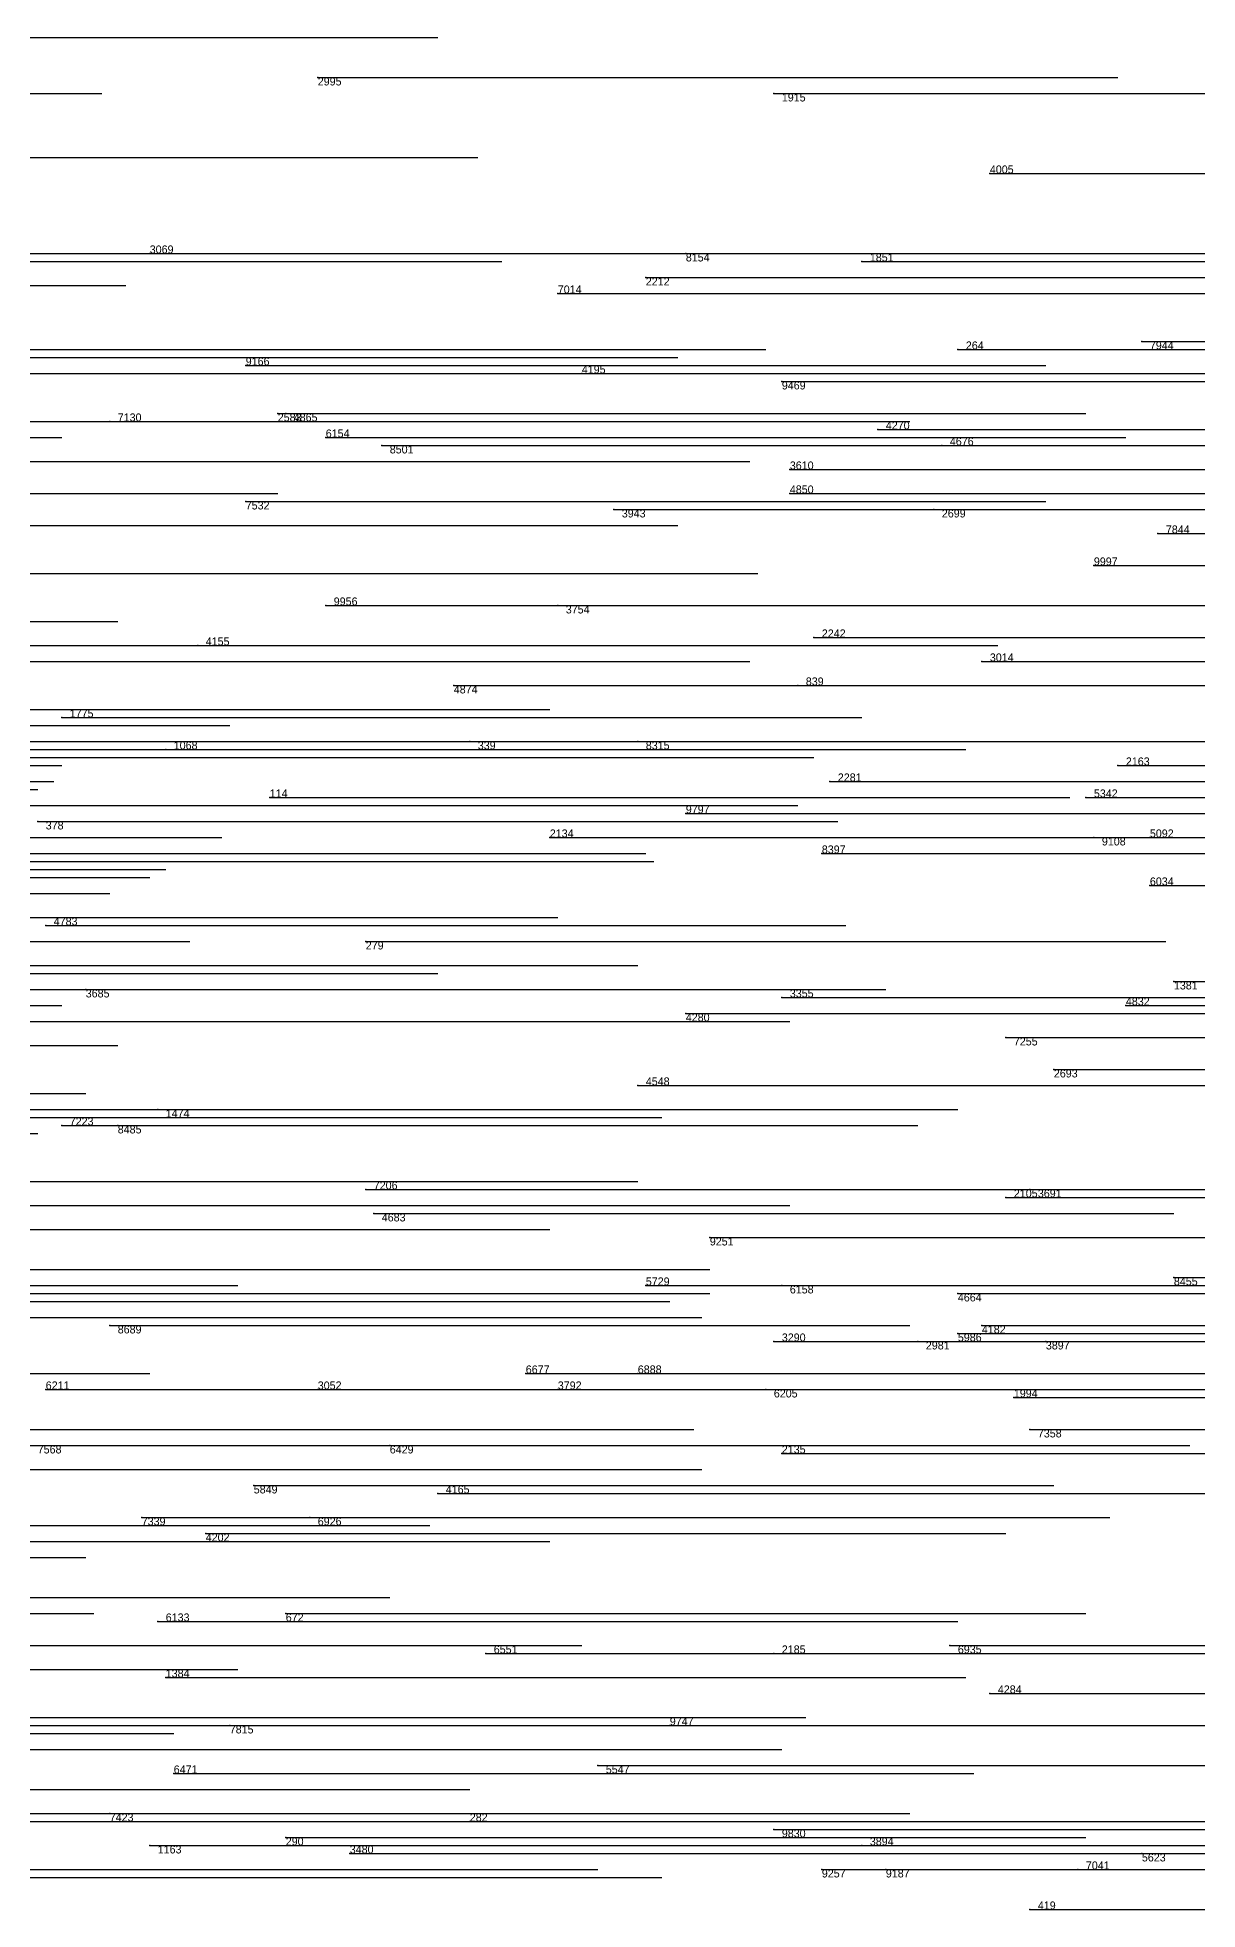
# Model space of a CAD drawing. Extents: x 0 to 1.1, y 0 to 1.
# Drawn here: x 0.666 to 0.811, y 0.264 to 0.498 of the extents above; entities that cross this region are included whole.
import ezdxf

# ---------------------------------------------------------------- set-up
doc = ezdxf.new("R2010")
doc.units = 0
for name, color, linetype in [('Normals', 1, 'CONTINUOUS'), ('Source_points', 5, 'CONTINUOUS'), ('Text', 3, 'CONTINUOUS')]:
    doc.layers.add(name, color=color, linetype=linetype)

msp = doc.modelspace()

# ---------------------------------------------------------------- linework, layer by layer
at = {"layer": 'Normals', "color": 1}
for p, q in [((0.616, 0.498), (0.716, 0.498)), ((0.701, 0.493), (0.801, 0.493)), ((0.574, 0.491, 1), (0.674, 0.491, 1)), ((0.758, 0.491, 1), (0.858, 0.491, 1)), ((0.621, 0.483, 1), (0.721, 0.483, 1)), ((0.785, 0.481), (0.885, 0.481)), ((0.662, 0.471), (0.762, 0.471)), ((0.68, 0.471, 1), (0.78, 0.471, 1)), ((0.747, 0.471), (0.847, 0.471)), ((0.624, 0.47), (0.724, 0.47)), ((0.769, 0.47, 1), (0.869, 0.47, 1)), ((0.577, 0.467, 1), (0.677, 0.467, 1)), ((0.731, 0.466, 1), (0.831, 0.466, 1)), ((0.742, 0.468, 1), (0.842, 0.468, 1)), ((0.657, 0.459), (0.757, 0.459)), ((0.781, 0.459), (0.881, 0.459)), ((0.804, 0.46), (0.904, 0.46)), ((0.646, 0.458), (0.746, 0.458)), ((0.692, 0.457, 1), (0.792, 0.457, 1)), ((0.645, 0.456, 1), (0.745, 0.456, 1)), ((0.734, 0.456), (0.834, 0.456)), ((0.759, 0.455), (0.859, 0.455)), ((0.626, 0.45), (0.726, 0.45)), ((0.66, 0.45), (0.76, 0.45)), ((0.675, 0.45, 1), (0.775, 0.45, 1)), ((0.696, 0.451), (0.796, 0.451)), ((0.697, 0.451, 1), (0.797, 0.451, 1)), ((0.569, 0.448, 1), (0.669, 0.448, 1)), ((0.702, 0.448, 1), (0.802, 0.448, 1)), ((0.709, 0.447), (0.809, 0.447)), ((0.771, 0.449), (0.871, 0.449)), ((0.779, 0.447, 1), (0.879, 0.447, 1)), ((0.655, 0.445), (0.755, 0.445)), ((0.76, 0.444, 1), (0.86, 0.444, 1)), ((0.596, 0.441), (0.696, 0.441)), ((0.692, 0.44, 1), (0.792, 0.44, 1)), ((0.76, 0.441), (0.86, 0.441)), ((0.738, 0.439, 1), (0.838, 0.439, 1)), ((0.778, 0.439, 1), (0.878, 0.439, 1)), ((0.646, 0.437, 1), (0.746, 0.437, 1)), ((0.806, 0.436), (0.906, 0.436)), ((0.656, 0.431), (0.756, 0.431)), ((0.798, 0.432), (0.898, 0.432)), ((0.702, 0.427, 1), (0.802, 0.427, 1)), ((0.731, 0.427), (0.831, 0.427)), ((0.576, 0.425, 1), (0.676, 0.425, 1)), ((0.628, 0.422), (0.728, 0.422)), ((0.686, 0.422), (0.786, 0.422)), ((0.763, 0.423, 1), (0.863, 0.423, 1)), ((0.655, 0.42, 1), (0.755, 0.42, 1)), ((0.784, 0.42), (0.884, 0.42)), ((0.718, 0.417), (0.818, 0.417)), ((0.761, 0.417, 1), (0.861, 0.417, 1)), ((0.59, 0.412, 1), (0.69, 0.412, 1)), ((0.63, 0.414, 1), (0.73, 0.414, 1)), ((0.669, 0.413), (0.769, 0.413)), ((0.638, 0.41, 1), (0.738, 0.41, 1)), ((0.72, 0.41, 1), (0.82, 0.41, 1)), ((0.741, 0.41), (0.841, 0.41)), ((0.66, 0.409), (0.76, 0.409)), ((0.663, 0.408, 1), (0.763, 0.408, 1)), ((0.682, 0.409), (0.782, 0.409)), ((0.568, 0.405, 1), (0.668, 0.405, 1)), ((0.569, 0.407, 1), (0.669, 0.407, 1)), ((0.765, 0.405, 1), (0.865, 0.405, 1)), ((0.801, 0.407), (0.901, 0.407)), ((0.566, 0.404), (0.666, 0.404)), ((0.695, 0.403, 1), (0.795, 0.403, 1)), ((0.797, 0.403, 1), (0.897, 0.403, 1)), ((0.661, 0.402), (0.761, 0.402)), ((0.747, 0.401), (0.847, 0.401)), ((0.589, 0.398), (0.689, 0.398)), ((0.666, 0.4, 1), (0.766, 0.4, 1)), ((0.73, 0.398, 1), (0.83, 0.398, 1)), ((0.798, 0.398, 1), (0.898, 0.398, 1)), ((0.805, 0.398), (0.905, 0.398)), ((0.642, 0.396, 1), (0.742, 0.396, 1)), ((0.764, 0.396, 1), (0.864, 0.396, 1)), ((0.582, 0.394, 1), (0.682, 0.394, 1)), ((0.643, 0.395), (0.743, 0.395)), ((0.575, 0.391, 1), (0.675, 0.391, 1)), ((0.58, 0.393, 1), (0.68, 0.393, 1)), ((0.805, 0.392), (0.905, 0.392)), ((0.631, 0.388, 1), (0.731, 0.388, 1)), ((0.667, 0.387, 1), (0.767, 0.387, 1)), ((0.585, 0.385, 1), (0.685, 0.385, 1)), ((0.707, 0.385, 1), (0.807, 0.385, 1)), ((0.641, 0.382), (0.741, 0.382)), ((0.616, 0.381), (0.716, 0.381)), ((0.808, 0.38), (0.908, 0.38)), ((0.569, 0.377), (0.669, 0.377)), ((0.582, 0.379, 1), (0.682, 0.379, 1)), ((0.649, 0.379, 1), (0.749, 0.379, 1)), ((0.672, 0.379, 1), (0.772, 0.379, 1)), ((0.759, 0.378), (0.859, 0.378)), ((0.802, 0.377), (0.902, 0.377)), ((0.66, 0.375, 1), (0.76, 0.375, 1)), ((0.747, 0.376, 1), (0.847, 0.376, 1)), ((0.787, 0.373, 1), (0.887, 0.373, 1)), ((0.576, 0.372, 1), (0.676, 0.372, 1)), ((0.793, 0.369, 1), (0.893, 0.369, 1)), ((0.572, 0.366), (0.672, 0.366)), ((0.741, 0.367), (0.841, 0.367)), ((0.59, 0.364, 1), (0.69, 0.364, 1)), ((0.644, 0.363), (0.744, 0.363)), ((0.681, 0.364, 1), (0.781, 0.364, 1)), ((0.567, 0.361, 1), (0.666, 0.361, 1)), ((0.669, 0.362, 1), (0.769, 0.362, 1)), ((0.676, 0.362, 1), (0.776, 0.362, 1)), ((0.641, 0.355, 1), (0.741, 0.355, 1)), ((0.707, 0.354), (0.807, 0.354)), ((0.79, 0.354, 1), (0.89, 0.354, 1)), ((0.593, 0.352), (0.693, 0.352)), ((0.66, 0.352, 1), (0.76, 0.352, 1)), ((0.787, 0.353), (0.887, 0.353)), ((0.63, 0.349, 1), (0.73, 0.349, 1)), ((0.708, 0.351), (0.808, 0.351)), ((0.75, 0.348), (0.85, 0.348)), ((0.591, 0.342, 1), (0.691, 0.342, 1)), ((0.65, 0.344, 1), (0.75, 0.344, 1)), ((0.742, 0.342, 1), (0.842, 0.342, 1)), ((0.759, 0.342), (0.859, 0.342)), ((0.808, 0.343, 1), (0.908, 0.343, 1)), ((0.645, 0.34), (0.745, 0.34)), ((0.65, 0.341, 1), (0.75, 0.341, 1)), ((0.781, 0.341, 1), (0.881, 0.341, 1)), ((0.578, 0.338), (0.678, 0.338)), ((0.649, 0.338, 1), (0.749, 0.338, 1)), ((0.675, 0.337, 1), (0.775, 0.337, 1)), ((0.784, 0.337), (0.884, 0.337)), ((0.758, 0.335), (0.858, 0.335)), ((0.776, 0.335), (0.876, 0.335)), ((0.781, 0.336, 1), (0.881, 0.336, 1)), ((0.792, 0.335, 1), (0.892, 0.335, 1)), ((0.58, 0.331), (0.68, 0.331)), ((0.727, 0.331, 1), (0.827, 0.331, 1)), ((0.741, 0.331, 1), (0.841, 0.331, 1)), ((0.667, 0.329, 1), (0.767, 0.329, 1)), ((0.701, 0.329, 1), (0.801, 0.329, 1)), ((0.731, 0.329), (0.831, 0.329)), ((0.757, 0.329, 1), (0.857, 0.329, 1)), ((0.788, 0.328, 1), (0.888, 0.328, 1)), ((0.648, 0.324, 1), (0.748, 0.324, 1)), ((0.79, 0.324, 1), (0.89, 0.324, 1)), ((0.665, 0.322, 1), (0.765, 0.322, 1)), ((0.71, 0.322), (0.81, 0.322)), ((0.759, 0.321, 1), (0.859, 0.321, 1)), ((0.649, 0.319, 1), (0.749, 0.319, 1)), ((0.693, 0.317), (0.793, 0.317)), ((0.716, 0.316), (0.816, 0.316)), ((0.615, 0.312, 1), (0.715, 0.312, 1)), ((0.679, 0.313, 1), (0.779, 0.313, 1)), ((0.7, 0.313, 1), (0.8, 0.313, 1)), ((0.63, 0.31), (0.73, 0.31)), ((0.687, 0.311, 1), (0.787, 0.311, 1)), ((0.572, 0.308, 1), (0.672, 0.308, 1)), ((0.61, 0.303, 1), (0.71, 0.303, 1)), ((0.573, 0.301), (0.673, 0.301)), ((0.681, 0.3, 1), (0.781, 0.3, 1)), ((0.697, 0.301, 1), (0.797, 0.301, 1)), ((0.634, 0.297, 1), (0.734, 0.297, 1)), ((0.722, 0.296), (0.822, 0.296)), ((0.758, 0.296, 1), (0.858, 0.296, 1)), ((0.78, 0.297), (0.88, 0.297)), ((0.57, 0.294), (0.67, 0.294)), ((0.59, 0.294), (0.69, 0.294)), ((0.591, 0.294), (0.691, 0.294)), ((0.682, 0.293), (0.782, 0.293)), ((0.785, 0.291), (0.885, 0.291)), ((0.662, 0.288, 1), (0.762, 0.288, 1)), ((0.583, 0.286, 1), (0.683, 0.286, 1)), ((0.594, 0.287), (0.694, 0.287)), ((0.69, 0.287), (0.79, 0.287)), ((0.745, 0.287), (0.845, 0.287)), ((0.659, 0.284, 1), (0.759, 0.284, 1)), ((0.683, 0.281), (0.783, 0.281)), ((0.736, 0.282), (0.836, 0.282)), ((0.62, 0.279, 1), (0.72, 0.279, 1)), ((0.594, 0.276), (0.694, 0.276)), ((0.652, 0.275, 1), (0.752, 0.275, 1)), ((0.675, 0.276, 1), (0.775, 0.276, 1)), ((0.72, 0.275), (0.82, 0.275)), ((0.758, 0.274), (0.858, 0.274)), ((0.68, 0.272), (0.78, 0.272)), ((0.697, 0.273, 1), (0.797, 0.273, 1)), ((0.769, 0.272), (0.869, 0.272)), ((0.705, 0.271), (0.805, 0.271)), ((0.804, 0.271), (0.904, 0.271)), ((0.636, 0.269), (0.736, 0.269)), ((0.644, 0.268), (0.744, 0.268)), ((0.764, 0.269), (0.864, 0.269)), ((0.772, 0.269), (0.872, 0.269)), ((0.796, 0.269), (0.896, 0.269)), ((0.79, 0.264), (0.89, 0.264))]:
    msp.add_line(p, q, dxfattribs=at)
at = {"layer": 'Source_points', "color": 5}
for p in [(0.701, 0.493), (0.758, 0.491, 1), (0.785, 0.481), (0.68, 0.471, 1), (0.747, 0.471), (0.769, 0.47, 1), (0.731, 0.466, 1), (0.742, 0.468, 1), (0.781, 0.459), (0.804, 0.46), (0.692, 0.457, 1), (0.734, 0.456), (0.759, 0.455), (0.675, 0.45, 1), (0.696, 0.451), (0.697, 0.451, 1), (0.702, 0.448, 1), (0.709, 0.447), (0.771, 0.449), (0.779, 0.447, 1), (0.76, 0.444, 1), (0.692, 0.44, 1), (0.76, 0.441), (0.738, 0.439, 1), (0.778, 0.439, 1), (0.806, 0.436), (0.798, 0.432), (0.702, 0.427, 1), (0.731, 0.427), (0.686, 0.422), (0.763, 0.423, 1), (0.784, 0.42), (0.718, 0.417), (0.761, 0.417, 1), (0.669, 0.413), (0.72, 0.41, 1), (0.741, 0.41), (0.682, 0.409), (0.765, 0.405, 1), (0.801, 0.407), (0.695, 0.403, 1), (0.797, 0.403, 1), (0.747, 0.401), (0.666, 0.4, 1), (0.73, 0.398, 1), (0.798, 0.398, 1), (0.805, 0.398), (0.764, 0.396, 1), (0.805, 0.392), (0.667, 0.387, 1), (0.707, 0.385, 1), (0.808, 0.38), (0.672, 0.379, 1), (0.759, 0.378), (0.802, 0.377), (0.747, 0.376, 1), (0.787, 0.373, 1), (0.793, 0.369, 1), (0.741, 0.367), (0.681, 0.364, 1), (0.669, 0.362, 1), (0.676, 0.362, 1), (0.707, 0.354), (0.79, 0.354, 1), (0.787, 0.353), (0.708, 0.351), (0.75, 0.348), (0.742, 0.342, 1), (0.759, 0.342), (0.808, 0.343, 1), (0.781, 0.341, 1), (0.675, 0.337, 1), (0.784, 0.337), (0.758, 0.335), (0.776, 0.335), (0.781, 0.336, 1), (0.792, 0.335, 1), (0.727, 0.331, 1), (0.741, 0.331, 1), (0.667, 0.329, 1), (0.701, 0.329, 1), (0.731, 0.329), (0.757, 0.329, 1), (0.788, 0.328, 1), (0.79, 0.324, 1), (0.71, 0.322), (0.759, 0.321, 1), (0.693, 0.317), (0.716, 0.316), (0.679, 0.313, 1), (0.7, 0.313, 1), (0.687, 0.311, 1), (0.681, 0.3, 1), (0.697, 0.301, 1), (0.722, 0.296), (0.758, 0.296, 1), (0.78, 0.297), (0.682, 0.293), (0.785, 0.291), (0.69, 0.287), (0.745, 0.287), (0.683, 0.281), (0.736, 0.282), (0.675, 0.276, 1), (0.72, 0.275), (0.758, 0.274), (0.68, 0.272), (0.697, 0.273, 1), (0.769, 0.272), (0.705, 0.271), (0.804, 0.271), (0.764, 0.269), (0.772, 0.269), (0.796, 0.269), (0.79, 0.264)]:
    msp.add_point(p, dxfattribs=at)

# ---------------------------------------------------------------- texts
at = {"layer": 'Text', "color": 3}
for s, p in [('2995', (0.701, 0.492)), ('1915', (0.759, 0.49, 1)), ('4005', (0.785, 0.481)), ('3069', (0.68, 0.471, 1)), ('8154', (0.747, 0.47)), ('1851', (0.77, 0.47, 1)), ('7014', (0.731, 0.466, 1)), ('2212', (0.742, 0.467, 1)), ('264', (0.782, 0.459)), ('7944', (0.805, 0.459)), ('9166', (0.692, 0.457, 1)), ('4195', (0.734, 0.456)), ('9469', (0.759, 0.454)), ('7130', (0.676, 0.45, 1)), ('2583', (0.696, 0.45)), ('4865', (0.698, 0.45, 1)), ('4270', (0.772, 0.449)), ('6154', (0.702, 0.448, 1)), ('8501', (0.71, 0.446)), ('4676', (0.78, 0.447, 1)), ('3610', (0.76, 0.444, 1)), ('7532', (0.692, 0.439, 1)), ('4850', (0.76, 0.441)), ('3943', (0.739, 0.438, 1)), ('2699', (0.779, 0.438, 1)), ('7844', (0.807, 0.436)), ('9997', (0.798, 0.432)), ('9956', (0.703, 0.427, 1)), ('3754', (0.732, 0.426)), ('2242', (0.764, 0.423, 1)), ('4155', (0.687, 0.422)), ('3014', (0.785, 0.42)), ('4874', (0.718, 0.416)), ('839', (0.762, 0.417, 1)), ('1775', (0.67, 0.413)), ('1068', (0.683, 0.409)), ('339', (0.721, 0.409, 1)), ('8315', (0.742, 0.409)), ('2163', (0.802, 0.407)), ('2281', (0.766, 0.405, 1)), ('114', (0.695, 0.403, 1)), ('5342', (0.798, 0.403, 1)), ('9797', (0.747, 0.401)), ('378', (0.667, 0.399, 1)), ('2134', (0.73, 0.398, 1)), ('9108', (0.799, 0.397, 1)), ('5092', (0.805, 0.398)), ('8397', (0.764, 0.396, 1)), ('6034', (0.805, 0.392)), ('4783', (0.668, 0.387, 1)), ('279', (0.707, 0.384, 1)), ('1381', (0.808, 0.379)), ('3685', (0.672, 0.378, 1)), ('3355', (0.76, 0.378)), ('4832', (0.802, 0.377)), ('4280', (0.747, 0.375, 1)), ('7255', (0.788, 0.372, 1)), ('4548', (0.742, 0.367)), ('2693', (0.793, 0.368, 1)), ('7223', (0.67, 0.362, 1)), ('1474', (0.682, 0.363, 1)), ('8485', (0.676, 0.361, 1)), ('7206', (0.708, 0.354)), ('2105', (0.788, 0.353)), ('3691', (0.791, 0.353, 1)), ('4683', (0.709, 0.35)), ('9251', (0.75, 0.347)), ('5729', (0.742, 0.342, 1)), ('6158', (0.76, 0.341)), ('8455', (0.808, 0.342, 1)), ('4664', (0.781, 0.34, 1)), ('8689', (0.676, 0.336, 1)), ('4182', (0.784, 0.336)), ('3290', (0.759, 0.335)), ('2981', (0.777, 0.334)), ('5986', (0.781, 0.335, 1)), ('3897', (0.792, 0.334, 1)), ('6211', (0.667, 0.329, 1)), ('3052', (0.701, 0.329, 1)), ('6677', (0.727, 0.331, 1)), ('3792', (0.731, 0.329)), ('6888', (0.741, 0.331, 1)), ('6205', (0.758, 0.328, 1)), ('1994', (0.788, 0.328, 1)), ('7358', (0.791, 0.323, 1)), ('7568', (0.666, 0.321, 1)), ('6429', (0.71, 0.321)), ('2135', (0.759, 0.321, 1)), ('5849', (0.693, 0.316)), ('4165', (0.717, 0.316)), ('7339', (0.679, 0.312, 1)), ('6926', (0.701, 0.312, 1)), ('4202', (0.687, 0.31, 1)), ('6133', (0.682, 0.3, 1)), ('672', (0.697, 0.3, 1)), ('6551', (0.723, 0.296)), ('2185', (0.759, 0.296, 1)), ('6935', (0.781, 0.296)), ('1384', (0.682, 0.293)), ('4284', (0.786, 0.291)), ('9747', (0.745, 0.287)), ('7815', (0.69, 0.286)), ('6471', (0.683, 0.281)), ('5547', (0.737, 0.281)), ('7423', (0.675, 0.275, 1)), ('282', (0.72, 0.275)), ('9830', (0.759, 0.273)), ('1163', (0.681, 0.271)), ('290', (0.697, 0.272, 1)), ('3480', (0.705, 0.271)), ('3894', (0.77, 0.272)), ('7041', (0.797, 0.269)), ('5623', (0.804, 0.27)), ('9257', (0.764, 0.268)), ('9187', (0.772, 0.268)), ('419', (0.791, 0.264))]:
    msp.add_text(s, height=0.001, dxfattribs=at).set_placement(p)

doc.saveas('drawing.dxf')
